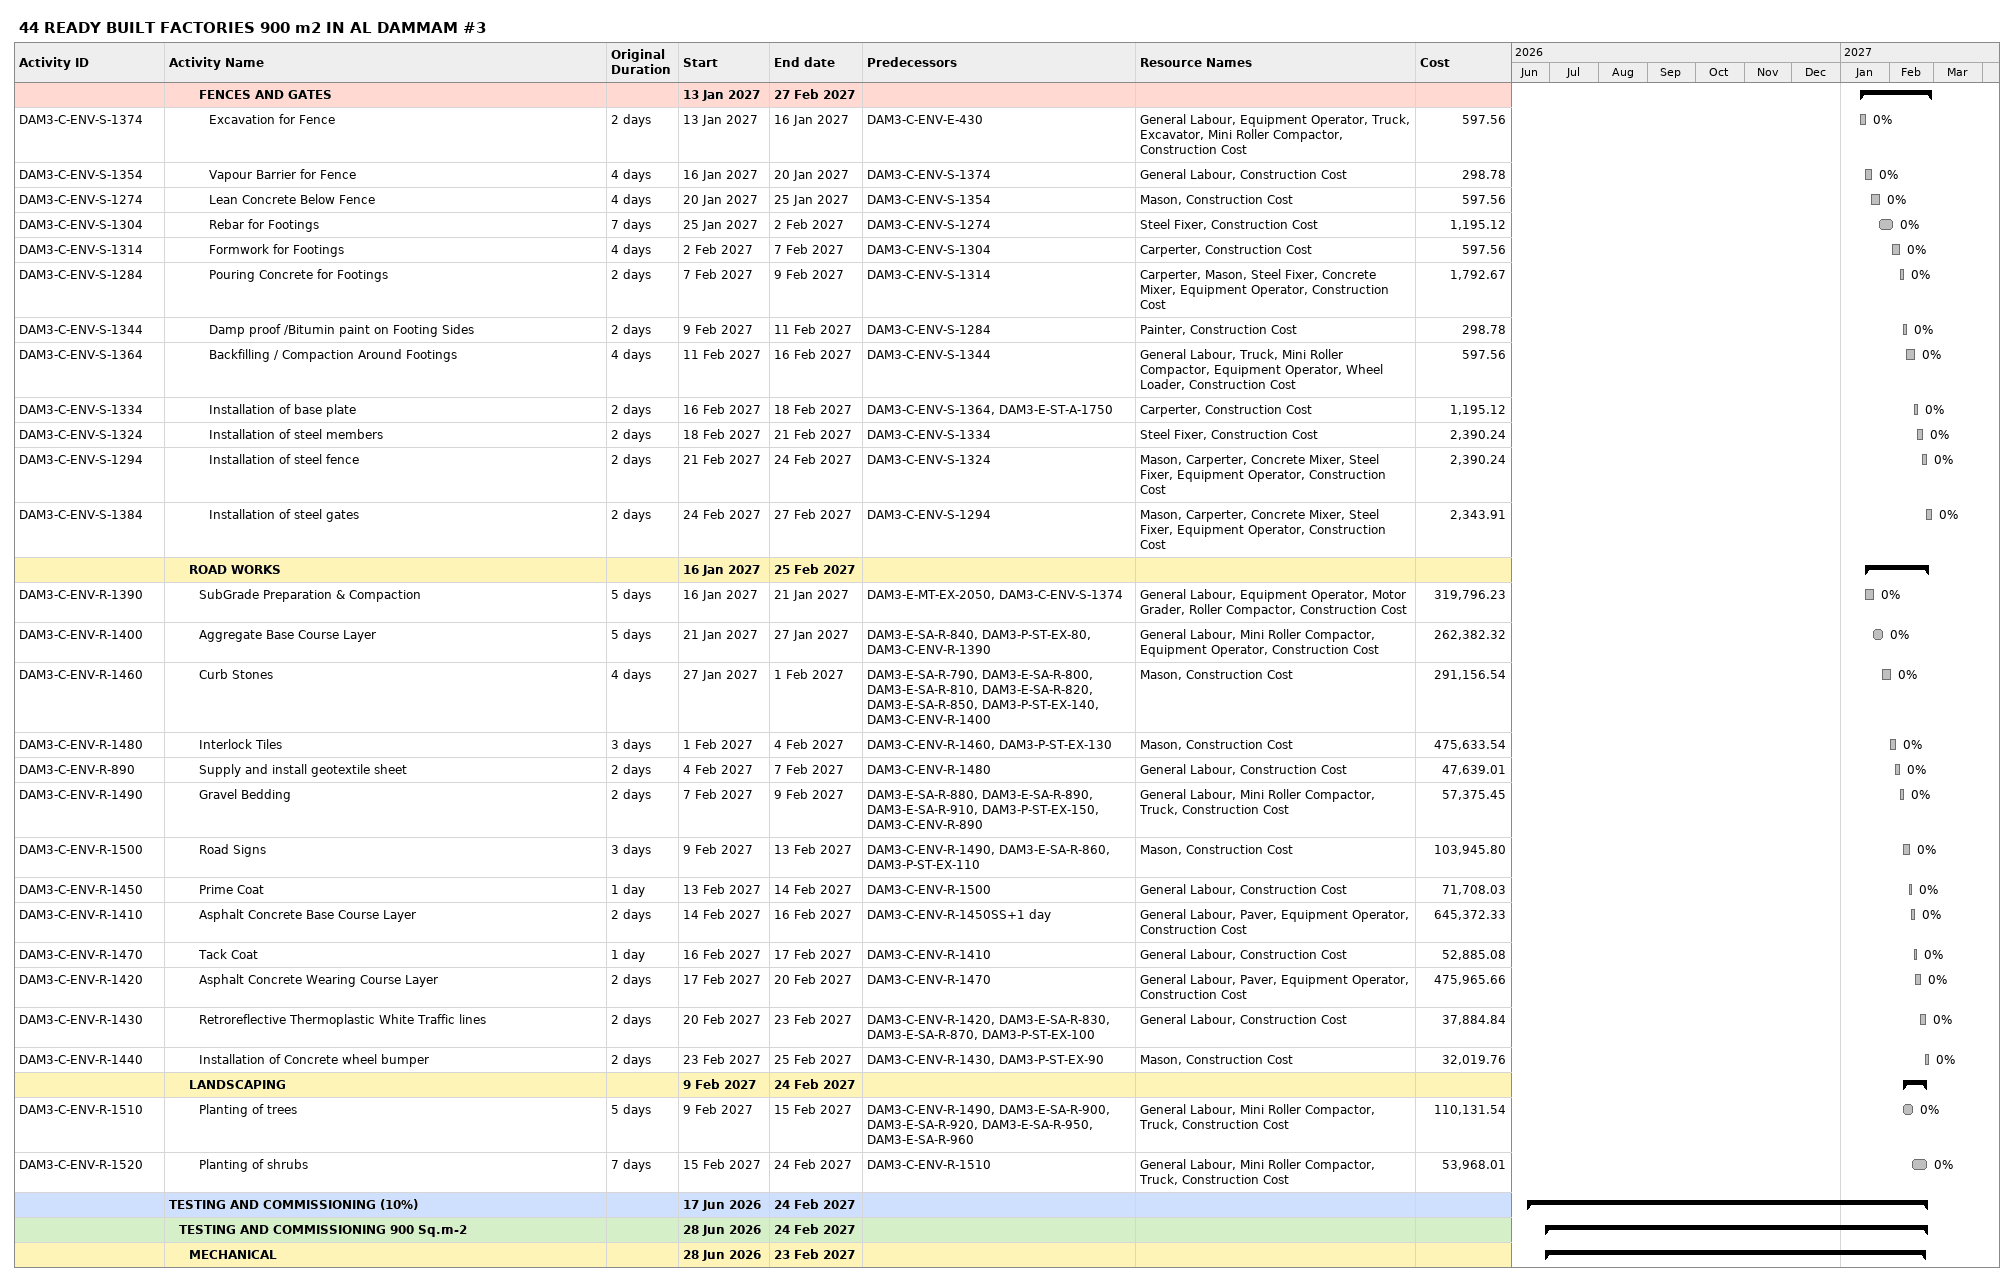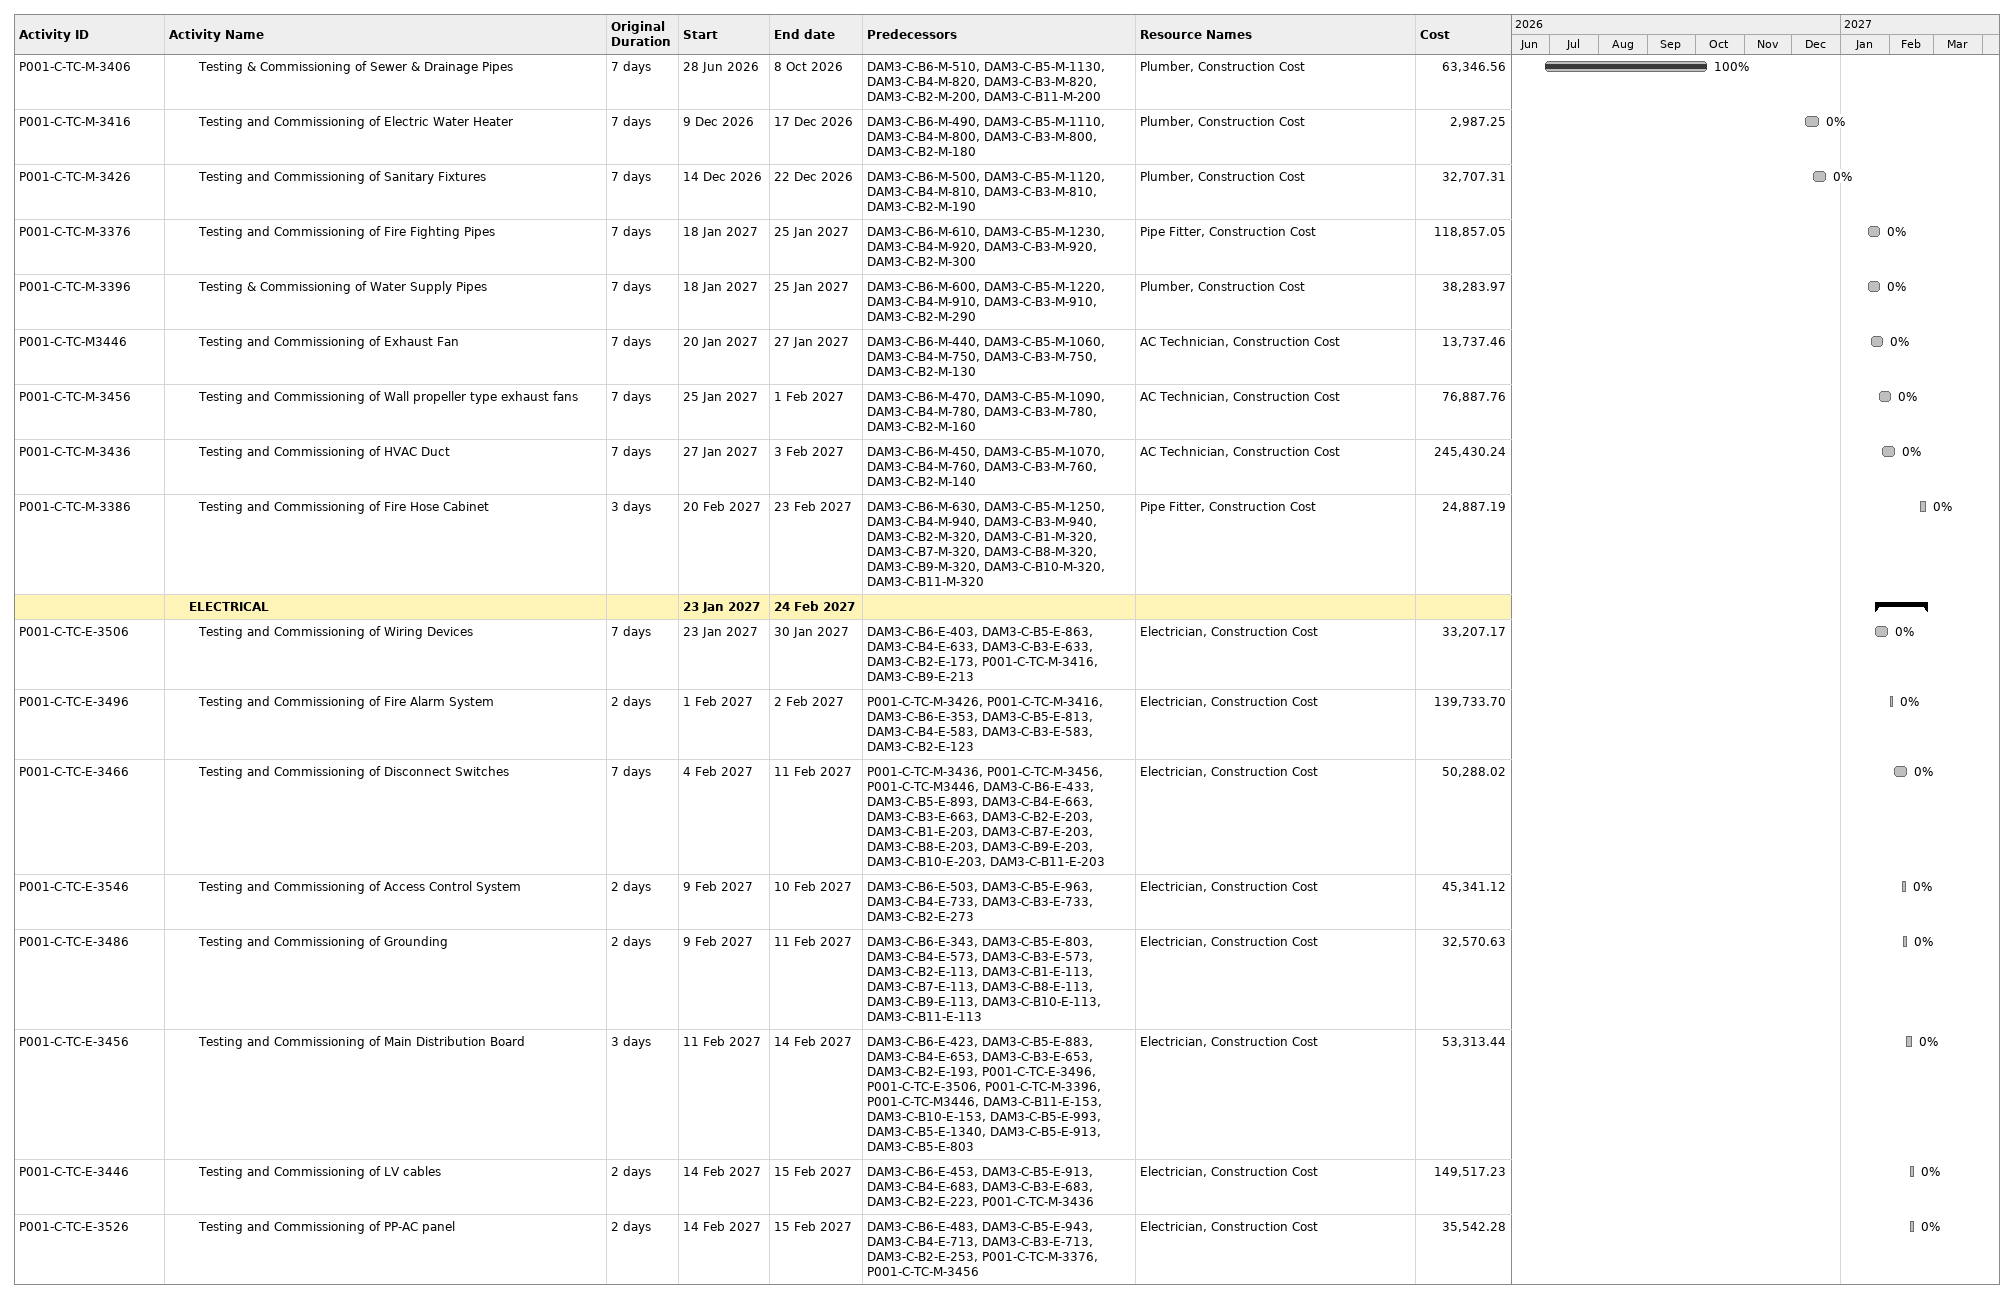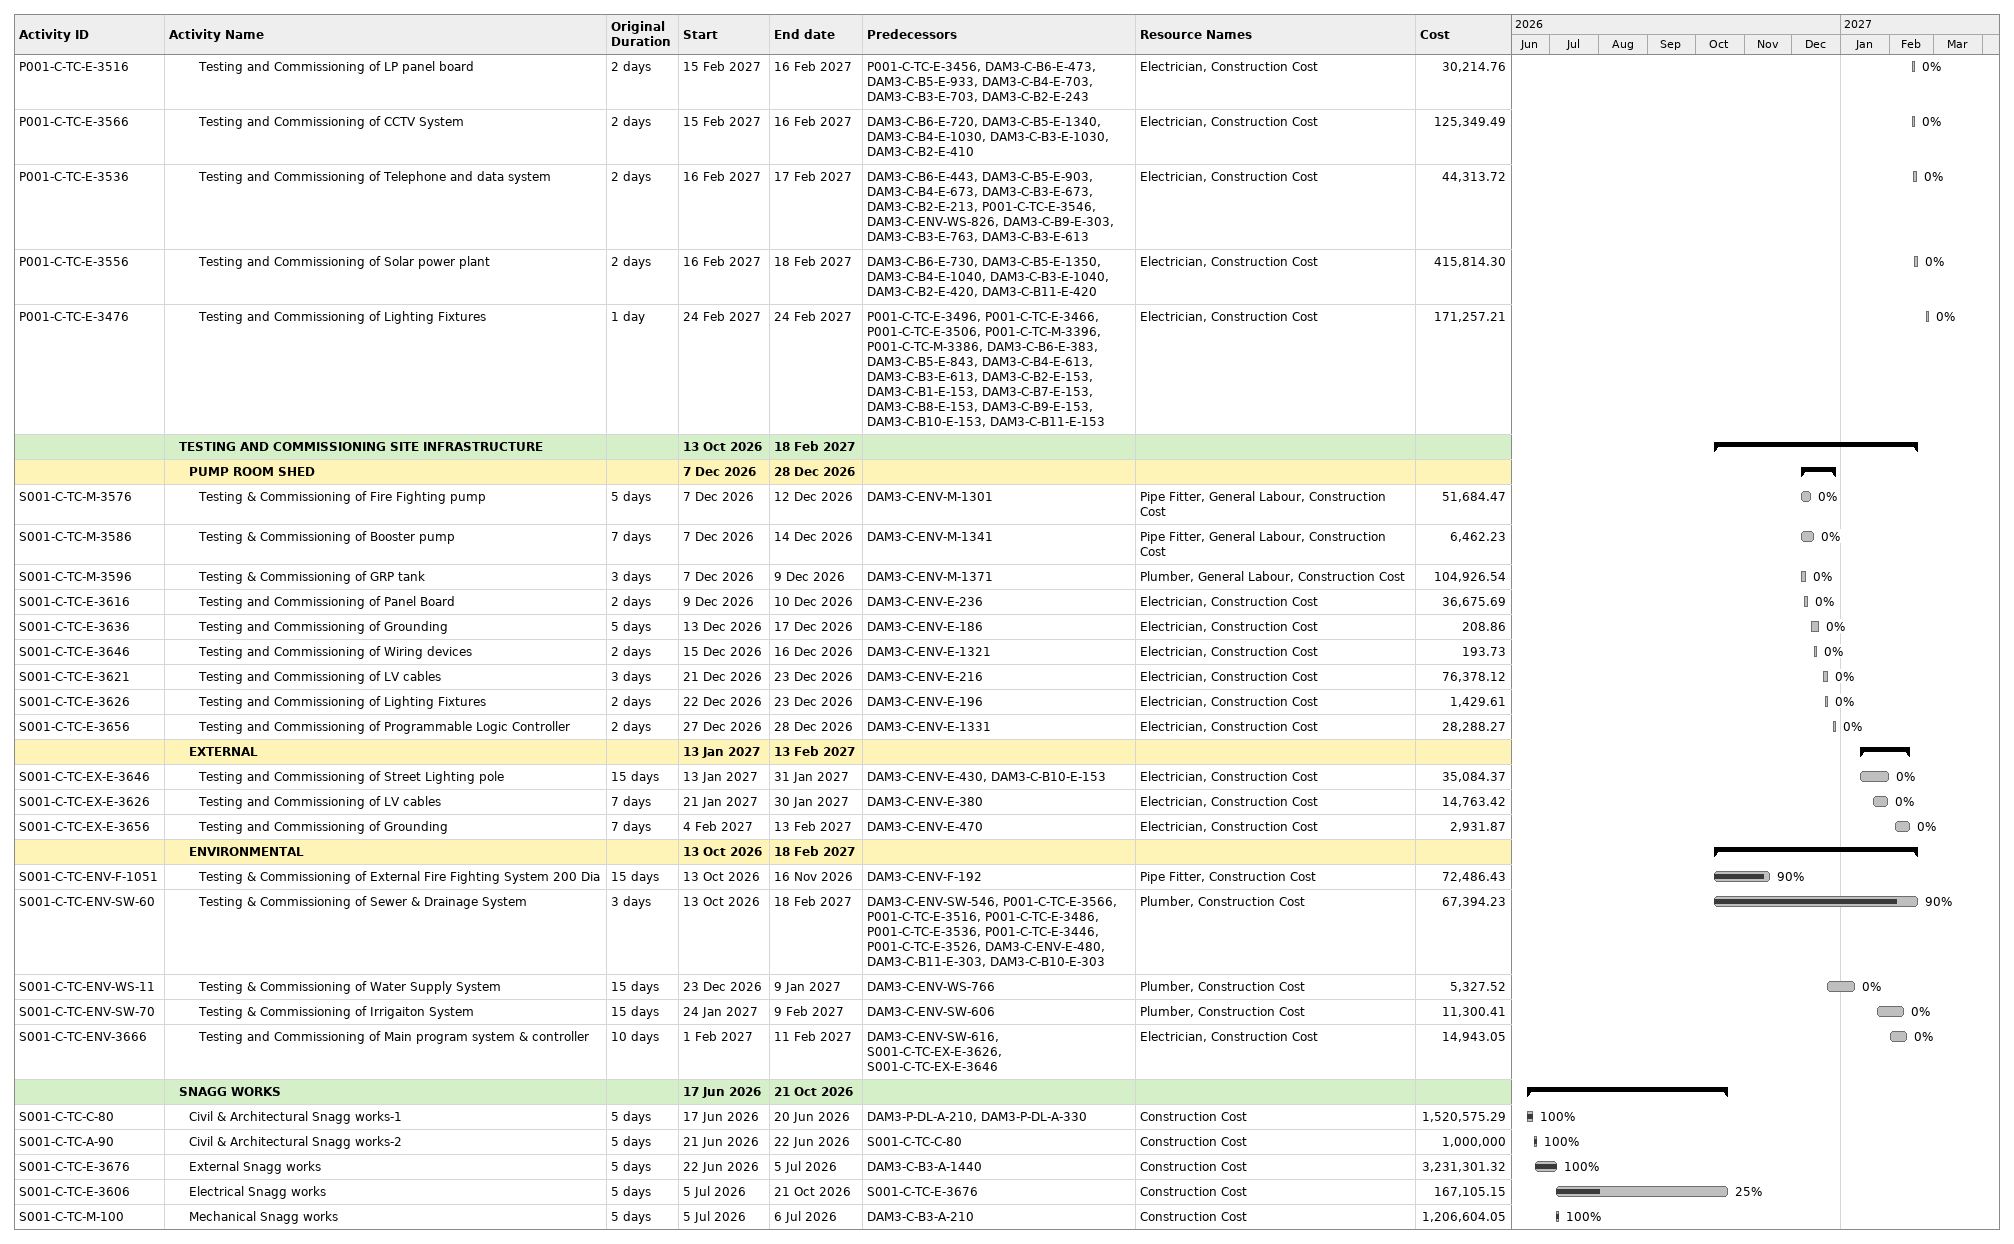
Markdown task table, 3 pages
44 READY BUILT FACTORIES 900 m2 IN AL DAMMAM #3

| ID | Level | Task | Original duration | Start | Finish | Predecessors | Resources | % complete | Cost |
|---|---|---|---|---|---|---|---|---|---|
|  | 4 | **FENCES AND GATES** |  | 2027-01-13 | 2027-02-27 |  |  |  |  |
| DAM3-C-ENV-S-1374 | 5 | Excavation for Fence | 2d | 2027-01-13 | 2027-01-16 | DAM3-C-ENV-E-430 | General Labour, Equipment Operator, Truck, Excavator, Mini Roller Compactor, Construction Cost | 0 | 597.56 |
| DAM3-C-ENV-S-1354 | 5 | Vapour Barrier for Fence | 4d | 2027-01-16 | 2027-01-20 | DAM3-C-ENV-S-1374 | General Labour, Construction Cost | 0 | 298.78 |
| DAM3-C-ENV-S-1274 | 5 | Lean Concrete Below Fence | 4d | 2027-01-20 | 2027-01-25 | DAM3-C-ENV-S-1354 | Mason, Construction Cost | 0 | 597.56 |
| DAM3-C-ENV-S-1304 | 5 | Rebar for Footings | 7d | 2027-01-25 | 2027-02-02 | DAM3-C-ENV-S-1274 | Steel Fixer, Construction Cost | 0 | 1195.12 |
| DAM3-C-ENV-S-1314 | 5 | Formwork for Footings | 4d | 2027-02-02 | 2027-02-07 | DAM3-C-ENV-S-1304 | Carperter, Construction Cost | 0 | 597.56 |
| DAM3-C-ENV-S-1284 | 5 | Pouring Concrete for Footings | 2d | 2027-02-07 | 2027-02-09 | DAM3-C-ENV-S-1314 | Carperter, Mason, Steel Fixer, Concrete Mixer, Equipment Operator, Construction Cost | 0 | 1792.67 |
| DAM3-C-ENV-S-1344 | 5 | Damp proof /Bitumin paint on Footing Sides | 2d | 2027-02-09 | 2027-02-11 | DAM3-C-ENV-S-1284 | Painter, Construction Cost | 0 | 298.78 |
| DAM3-C-ENV-S-1364 | 5 | Backfilling / Compaction Around Footings | 4d | 2027-02-11 | 2027-02-16 | DAM3-C-ENV-S-1344 | General Labour, Truck, Mini Roller Compactor, Equipment Operator, Wheel Loader, Construction Cost | 0 | 597.56 |
| DAM3-C-ENV-S-1334 | 5 | Installation of base plate | 2d | 2027-02-16 | 2027-02-18 | DAM3-C-ENV-S-1364, DAM3-E-ST-A-1750 | Carperter, Construction Cost | 0 | 1195.12 |
| DAM3-C-ENV-S-1324 | 5 | Installation of steel members | 2d | 2027-02-18 | 2027-02-21 | DAM3-C-ENV-S-1334 | Steel Fixer, Construction Cost | 0 | 2390.24 |
| DAM3-C-ENV-S-1294 | 5 | Installation of steel fence | 2d | 2027-02-21 | 2027-02-24 | DAM3-C-ENV-S-1324 | Mason, Carperter, Concrete Mixer, Steel Fixer, Equipment Operator, Construction Cost | 0 | 2390.24 |
| DAM3-C-ENV-S-1384 | 5 | Installation of steel gates | 2d | 2027-02-24 | 2027-02-27 | DAM3-C-ENV-S-1294 | Mason, Carperter, Concrete Mixer, Steel Fixer, Equipment Operator, Construction Cost | 0 | 2343.91 |
|  | 3 | **ROAD WORKS** |  | 2027-01-16 | 2027-02-25 |  |  |  |  |
| DAM3-C-ENV-R-1390 | 4 | SubGrade Preparation & Compaction | 5d | 2027-01-16 | 2027-01-21 | DAM3-E-MT-EX-2050, DAM3-C-ENV-S-1374 | General Labour, Equipment Operator, Motor Grader, Roller Compactor, Construction Cost | 0 | 319796.23 |
| DAM3-C-ENV-R-1400 | 4 | Aggregate Base Course Layer | 5d | 2027-01-21 | 2027-01-27 | DAM3-E-SA-R-840, DAM3-P-ST-EX-80, DAM3-C-ENV-R-1390 | General Labour, Mini Roller Compactor, Equipment Operator, Construction Cost | 0 | 262382.32 |
| DAM3-C-ENV-R-1460 | 4 | Curb Stones | 4d | 2027-01-27 | 2027-02-01 | DAM3-E-SA-R-790, DAM3-E-SA-R-800, DAM3-E-SA-R-810, DAM3-E-SA-R-820, DAM3-E-SA-R-850, DAM3-P-ST-EX-140, DAM3-C-ENV-R-1400 | Mason, Construction Cost | 0 | 291156.54 |
| DAM3-C-ENV-R-1480 | 4 | Interlock Tiles | 3d | 2027-02-01 | 2027-02-04 | DAM3-C-ENV-R-1460, DAM3-P-ST-EX-130 | Mason, Construction Cost | 0 | 475633.54 |
| DAM3-C-ENV-R-890 | 4 | Supply and install geotextile sheet | 2d | 2027-02-04 | 2027-02-07 | DAM3-C-ENV-R-1480 | General Labour, Construction Cost | 0 | 47639.01 |
| DAM3-C-ENV-R-1490 | 4 | Gravel Bedding | 2d | 2027-02-07 | 2027-02-09 | DAM3-E-SA-R-880, DAM3-E-SA-R-890, DAM3-E-SA-R-910, DAM3-P-ST-EX-150, DAM3-C-ENV-R-890 | General Labour, Mini Roller Compactor, Truck, Construction Cost | 0 | 57375.45 |
| DAM3-C-ENV-R-1500 | 4 | Road Signs | 3d | 2027-02-09 | 2027-02-13 | DAM3-C-ENV-R-1490, DAM3-E-SA-R-860, DAM3-P-ST-EX-110 | Mason, Construction Cost | 0 | 103945.80 |
| DAM3-C-ENV-R-1450 | 4 | Prime Coat | 1d | 2027-02-13 | 2027-02-14 | DAM3-C-ENV-R-1500 | General Labour, Construction Cost | 0 | 71708.03 |
| DAM3-C-ENV-R-1410 | 4 | Asphalt Concrete Base Course Layer | 2d | 2027-02-14 | 2027-02-16 | DAM3-C-ENV-R-1450SS+1d | General Labour, Paver, Equipment Operator, Construction Cost | 0 | 645372.33 |
| DAM3-C-ENV-R-1470 | 4 | Tack Coat | 1d | 2027-02-16 | 2027-02-17 | DAM3-C-ENV-R-1410 | General Labour, Construction Cost | 0 | 52885.08 |
| DAM3-C-ENV-R-1420 | 4 | Asphalt Concrete Wearing Course Layer | 2d | 2027-02-17 | 2027-02-20 | DAM3-C-ENV-R-1470 | General Labour, Paver, Equipment Operator, Construction Cost | 0 | 475965.66 |
| DAM3-C-ENV-R-1430 | 4 | Retroreflective Thermoplastic White Traffic lines | 2d | 2027-02-20 | 2027-02-23 | DAM3-C-ENV-R-1420, DAM3-E-SA-R-830, DAM3-E-SA-R-870, DAM3-P-ST-EX-100 | General Labour, Construction Cost | 0 | 37884.84 |
| DAM3-C-ENV-R-1440 | 4 | Installation of Concrete wheel bumper | 2d | 2027-02-23 | 2027-02-25 | DAM3-C-ENV-R-1430, DAM3-P-ST-EX-90 | Mason, Construction Cost | 0 | 32019.76 |
|  | 3 | **LANDSCAPING** |  | 2027-02-09 | 2027-02-24 |  |  |  |  |
| DAM3-C-ENV-R-1510 | 4 | Planting of trees | 5d | 2027-02-09 | 2027-02-15 | DAM3-C-ENV-R-1490, DAM3-E-SA-R-900, DAM3-E-SA-R-920, DAM3-E-SA-R-950, DAM3-E-SA-R-960 | General Labour, Mini Roller Compactor, Truck, Construction Cost | 0 | 110131.54 |
| DAM3-C-ENV-R-1520 | 4 | Planting of shrubs | 7d | 2027-02-15 | 2027-02-24 | DAM3-C-ENV-R-1510 | General Labour, Mini Roller Compactor, Truck, Construction Cost | 0 | 53968.01 |
|  | 1 | **TESTING AND COMMISSIONING (10%)** |  | 2026-06-17 | 2027-02-24 |  |  |  |  |
|  | 2 | **TESTING AND COMMISSIONING 900 Sq.m-2** |  | 2026-06-28 | 2027-02-24 |  |  |  |  |
|  | 3 | **MECHANICAL** |  | 2026-06-28 | 2027-02-23 |  |  |  |  |
| P001-C-TC-M-3406 | 4 | Testing & Commissioning of Sewer & Drainage Pipes | 7d | 2026-06-28 | 2026-10-08 | DAM3-C-B6-M-510, DAM3-C-B5-M-1130, DAM3-C-B4-M-820, DAM3-C-B3-M-820, DAM3-C-B2-M-200, DAM3-C-B11-M-200 | Plumber, Construction Cost | 100 | 63346.56 |
| P001-C-TC-M-3416 | 4 | Testing and Commissioning of Electric Water Heater | 7d | 2026-12-09 | 2026-12-17 | DAM3-C-B6-M-490, DAM3-C-B5-M-1110, DAM3-C-B4-M-800, DAM3-C-B3-M-800, DAM3-C-B2-M-180 | Plumber, Construction Cost | 0 | 2987.25 |
| P001-C-TC-M-3426 | 4 | Testing and Commissioning of Sanitary Fixtures | 7d | 2026-12-14 | 2026-12-22 | DAM3-C-B6-M-500, DAM3-C-B5-M-1120, DAM3-C-B4-M-810, DAM3-C-B3-M-810, DAM3-C-B2-M-190 | Plumber, Construction Cost | 0 | 32707.31 |
| P001-C-TC-M-3376 | 4 | Testing and Commissioning of Fire Fighting Pipes | 7d | 2027-01-18 | 2027-01-25 | DAM3-C-B6-M-610, DAM3-C-B5-M-1230, DAM3-C-B4-M-920, DAM3-C-B3-M-920, DAM3-C-B2-M-300 | Pipe Fitter, Construction Cost | 0 | 118857.05 |
| P001-C-TC-M-3396 | 4 | Testing & Commissioning of Water Supply Pipes | 7d | 2027-01-18 | 2027-01-25 | DAM3-C-B6-M-600, DAM3-C-B5-M-1220, DAM3-C-B4-M-910, DAM3-C-B3-M-910, DAM3-C-B2-M-290 | Plumber, Construction Cost | 0 | 38283.97 |
| P001-C-TC-M3446 | 4 | Testing and Commissioning of Exhaust Fan | 7d | 2027-01-20 | 2027-01-27 | DAM3-C-B6-M-440, DAM3-C-B5-M-1060, DAM3-C-B4-M-750, DAM3-C-B3-M-750, DAM3-C-B2-M-130 | AC Technician, Construction Cost | 0 | 13737.46 |
| P001-C-TC-M-3456 | 4 | Testing and Commissioning of Wall propeller type exhaust fans | 7d | 2027-01-25 | 2027-02-01 | DAM3-C-B6-M-470, DAM3-C-B5-M-1090, DAM3-C-B4-M-780, DAM3-C-B3-M-780, DAM3-C-B2-M-160 | AC Technician, Construction Cost | 0 | 76887.76 |
| P001-C-TC-M-3436 | 4 | Testing and Commissioning of HVAC Duct | 7d | 2027-01-27 | 2027-02-03 | DAM3-C-B6-M-450, DAM3-C-B5-M-1070, DAM3-C-B4-M-760, DAM3-C-B3-M-760, DAM3-C-B2-M-140 | AC Technician, Construction Cost | 0 | 245430.24 |
| P001-C-TC-M-3386 | 4 | Testing and Commissioning of Fire Hose Cabinet | 3d | 2027-02-20 | 2027-02-23 | DAM3-C-B6-M-630, DAM3-C-B5-M-1250, DAM3-C-B4-M-940, DAM3-C-B3-M-940, DAM3-C-B2-M-320, DAM3-C-B1-M-320, DAM3-C-B7-M-320, DAM3-C-B8-M-320, DAM3-C-B9-M-320, DAM3-C-B10-M-320, DAM3-C-B11-M-320 | Pipe Fitter, Construction Cost | 0 | 24887.19 |
|  | 3 | **ELECTRICAL** |  | 2027-01-23 | 2027-02-24 |  |  |  |  |
| P001-C-TC-E-3506 | 4 | Testing and Commissioning of Wiring Devices | 7d | 2027-01-23 | 2027-01-30 | DAM3-C-B6-E-403, DAM3-C-B5-E-863, DAM3-C-B4-E-633, DAM3-C-B3-E-633, DAM3-C-B2-E-173, P001-C-TC-M-3416, DAM3-C-B9-E-213 | Electrician, Construction Cost | 0 | 33207.17 |
| P001-C-TC-E-3496 | 4 | Testing and Commissioning of Fire Alarm System | 2d | 2027-02-01 | 2027-02-02 | P001-C-TC-M-3426, P001-C-TC-M-3416, DAM3-C-B6-E-353, DAM3-C-B5-E-813, DAM3-C-B4-E-583, DAM3-C-B3-E-583, DAM3-C-B2-E-123 | Electrician, Construction Cost | 0 | 139733.70 |
| P001-C-TC-E-3466 | 4 | Testing and Commissioning of Disconnect Switches | 7d | 2027-02-04 | 2027-02-11 | P001-C-TC-M-3436, P001-C-TC-M-3456, P001-C-TC-M3446, DAM3-C-B6-E-433, DAM3-C-B5-E-893, DAM3-C-B4-E-663, DAM3-C-B3-E-663, DAM3-C-B2-E-203, DAM3-C-B1-E-203, DAM3-C-B7-E-203, DAM3-C-B8-E-203, DAM3-C-B9-E-203, DAM3-C-B10-E-203, DAM3-C-B11-E-203 | Electrician, Construction Cost | 0 | 50288.02 |
| P001-C-TC-E-3546 | 4 | Testing and Commissioning of Access Control System | 2d | 2027-02-09 | 2027-02-10 | DAM3-C-B6-E-503, DAM3-C-B5-E-963, DAM3-C-B4-E-733, DAM3-C-B3-E-733, DAM3-C-B2-E-273 | Electrician, Construction Cost | 0 | 45341.12 |
| P001-C-TC-E-3486 | 4 | Testing and Commissioning of Grounding | 2d | 2027-02-09 | 2027-02-11 | DAM3-C-B6-E-343, DAM3-C-B5-E-803, DAM3-C-B4-E-573, DAM3-C-B3-E-573, DAM3-C-B2-E-113, DAM3-C-B1-E-113, DAM3-C-B7-E-113, DAM3-C-B8-E-113, DAM3-C-B9-E-113, DAM3-C-B10-E-113, DAM3-C-B11-E-113 | Electrician, Construction Cost | 0 | 32570.63 |
| P001-C-TC-E-3456 | 4 | Testing and Commissioning of Main Distribution Board | 3d | 2027-02-11 | 2027-02-14 | DAM3-C-B6-E-423, DAM3-C-B5-E-883, DAM3-C-B4-E-653, DAM3-C-B3-E-653, DAM3-C-B2-E-193, P001-C-TC-E-3496, P001-C-TC-E-3506, P001-C-TC-M-3396, P001-C-TC-M3446, DAM3-C-B11-E-153, DAM3-C-B10-E-153, DAM3-C-B5-E-993, DAM3-C-B5-E-1340, DAM3-C-B5-E-913, DAM3-C-B5-E-803 | Electrician, Construction Cost | 0 | 53313.44 |
| P001-C-TC-E-3446 | 4 | Testing and Commissioning of LV cables | 2d | 2027-02-14 | 2027-02-15 | DAM3-C-B6-E-453, DAM3-C-B5-E-913, DAM3-C-B4-E-683, DAM3-C-B3-E-683, DAM3-C-B2-E-223, P001-C-TC-M-3436 | Electrician, Construction Cost | 0 | 149517.23 |
| P001-C-TC-E-3526 | 4 | Testing and Commissioning of PP-AC panel | 2d | 2027-02-14 | 2027-02-15 | DAM3-C-B6-E-483, DAM3-C-B5-E-943, DAM3-C-B4-E-713, DAM3-C-B3-E-713, DAM3-C-B2-E-253, P001-C-TC-M-3376, P001-C-TC-M-3456 | Electrician, Construction Cost | 0 | 35542.28 |
| P001-C-TC-E-3516 | 4 | Testing and Commissioning of LP panel board | 2d | 2027-02-15 | 2027-02-16 | P001-C-TC-E-3456, DAM3-C-B6-E-473, DAM3-C-B5-E-933, DAM3-C-B4-E-703, DAM3-C-B3-E-703, DAM3-C-B2-E-243 | Electrician, Construction Cost | 0 | 30214.76 |
| P001-C-TC-E-3566 | 4 | Testing and Commissioning of CCTV System | 2d | 2027-02-15 | 2027-02-16 | DAM3-C-B6-E-720, DAM3-C-B5-E-1340, DAM3-C-B4-E-1030, DAM3-C-B3-E-1030, DAM3-C-B2-E-410 | Electrician, Construction Cost | 0 | 125349.49 |
| P001-C-TC-E-3536 | 4 | Testing and Commissioning of Telephone and data system | 2d | 2027-02-16 | 2027-02-17 | DAM3-C-B6-E-443, DAM3-C-B5-E-903, DAM3-C-B4-E-673, DAM3-C-B3-E-673, DAM3-C-B2-E-213, P001-C-TC-E-3546, DAM3-C-ENV-WS-826, DAM3-C-B9-E-303, DAM3-C-B3-E-763, DAM3-C-B3-E-613 | Electrician, Construction Cost | 0 | 44313.72 |
| P001-C-TC-E-3556 | 4 | Testing and Commissioning of Solar power plant | 2d | 2027-02-16 | 2027-02-18 | DAM3-C-B6-E-730, DAM3-C-B5-E-1350, DAM3-C-B4-E-1040, DAM3-C-B3-E-1040, DAM3-C-B2-E-420, DAM3-C-B11-E-420 | Electrician, Construction Cost | 0 | 415814.30 |
| P001-C-TC-E-3476 | 4 | Testing and Commissioning of Lighting Fixtures | 1d | 2027-02-24 | 2027-02-24 | P001-C-TC-E-3496, P001-C-TC-E-3466, P001-C-TC-E-3506, P001-C-TC-M-3396, P001-C-TC-M-3386, DAM3-C-B6-E-383, DAM3-C-B5-E-843, DAM3-C-B4-E-613, DAM3-C-B3-E-613, DAM3-C-B2-E-153, DAM3-C-B1-E-153, DAM3-C-B7-E-153, DAM3-C-B8-E-153, DAM3-C-B9-E-153, DAM3-C-B10-E-153, DAM3-C-B11-E-153 | Electrician, Construction Cost | 0 | 171257.21 |
|  | 2 | **TESTING AND COMMISSIONING SITE INFRASTRUCTURE** |  | 2026-10-13 | 2027-02-18 |  |  |  |  |
|  | 3 | **PUMP ROOM SHED** |  | 2026-12-07 | 2026-12-28 |  |  |  |  |
| S001-C-TC-M-3576 | 4 | Testing & Commissioning of Fire Fighting pump | 5d | 2026-12-07 | 2026-12-12 | DAM3-C-ENV-M-1301 | Pipe Fitter, General Labour, Construction Cost | 0 | 51684.47 |
| S001-C-TC-M-3586 | 4 | Testing & Commissioning of Booster pump | 7d | 2026-12-07 | 2026-12-14 | DAM3-C-ENV-M-1341 | Pipe Fitter, General Labour, Construction Cost | 0 | 6462.23 |
| S001-C-TC-M-3596 | 4 | Testing & Commissioning of GRP tank | 3d | 2026-12-07 | 2026-12-09 | DAM3-C-ENV-M-1371 | Plumber, General Labour, Construction Cost | 0 | 104926.54 |
| S001-C-TC-E-3616 | 4 | Testing and Commissioning of Panel Board | 2d | 2026-12-09 | 2026-12-10 | DAM3-C-ENV-E-236 | Electrician, Construction Cost | 0 | 36675.69 |
| S001-C-TC-E-3636 | 4 | Testing and Commissioning of Grounding | 5d | 2026-12-13 | 2026-12-17 | DAM3-C-ENV-E-186 | Electrician, Construction Cost | 0 | 208.86 |
| S001-C-TC-E-3646 | 4 | Testing and Commissioning of Wiring devices | 2d | 2026-12-15 | 2026-12-16 | DAM3-C-ENV-E-1321 | Electrician, Construction Cost | 0 | 193.73 |
| S001-C-TC-E-3621 | 4 | Testing and Commissioning of LV cables | 3d | 2026-12-21 | 2026-12-23 | DAM3-C-ENV-E-216 | Electrician, Construction Cost | 0 | 76378.12 |
| S001-C-TC-E-3626 | 4 | Testing and Commissioning of Lighting Fixtures | 2d | 2026-12-22 | 2026-12-23 | DAM3-C-ENV-E-196 | Electrician, Construction Cost | 0 | 1429.61 |
| S001-C-TC-E-3656 | 4 | Testing and Commissioning of Programmable Logic Controller | 2d | 2026-12-27 | 2026-12-28 | DAM3-C-ENV-E-1331 | Electrician, Construction Cost | 0 | 28288.27 |
|  | 3 | **EXTERNAL** |  | 2027-01-13 | 2027-02-13 |  |  |  |  |
| S001-C-TC-EX-E-3646 | 4 | Testing and Commissioning of Street Lighting pole | 15d | 2027-01-13 | 2027-01-31 | DAM3-C-ENV-E-430, DAM3-C-B10-E-153 | Electrician, Construction Cost | 0 | 35084.37 |
| S001-C-TC-EX-E-3626 | 4 | Testing and Commissioning of LV cables | 7d | 2027-01-21 | 2027-01-30 | DAM3-C-ENV-E-380 | Electrician, Construction Cost | 0 | 14763.42 |
| S001-C-TC-EX-E-3656 | 4 | Testing and Commissioning of Grounding | 7d | 2027-02-04 | 2027-02-13 | DAM3-C-ENV-E-470 | Electrician, Construction Cost | 0 | 2931.87 |
|  | 3 | **ENVIRONMENTAL** |  | 2026-10-13 | 2027-02-18 |  |  |  |  |
| S001-C-TC-ENV-F-1051 | 4 | Testing & Commissioning of External Fire Fighting System 200 Dia | 15d | 2026-10-13 | 2026-11-16 | DAM3-C-ENV-F-192 | Pipe Fitter, Construction Cost | 90 | 72486.43 |
| S001-C-TC-ENV-SW-60 | 4 | Testing & Commissioning of Sewer & Drainage System | 3d | 2026-10-13 | 2027-02-18 | DAM3-C-ENV-SW-546, P001-C-TC-E-3566, P001-C-TC-E-3516, P001-C-TC-E-3486, P001-C-TC-E-3536, P001-C-TC-E-3446, P001-C-TC-E-3526, DAM3-C-ENV-E-480, DAM3-C-B11-E-303, DAM3-C-B10-E-303 | Plumber, Construction Cost | 90 | 67394.23 |
| S001-C-TC-ENV-WS-11 | 4 | Testing & Commissioning of Water Supply System | 15d | 2026-12-23 | 2027-01-09 | DAM3-C-ENV-WS-766 | Plumber, Construction Cost | 0 | 5327.52 |
| S001-C-TC-ENV-SW-70 | 4 | Testing & Commissioning of Irrigaiton System | 15d | 2027-01-24 | 2027-02-09 | DAM3-C-ENV-SW-606 | Plumber, Construction Cost | 0 | 11300.41 |
| S001-C-TC-ENV-3666 | 4 | Testing and Commissioning of Main program system & controller | 10d | 2027-02-01 | 2027-02-11 | DAM3-C-ENV-SW-616, S001-C-TC-EX-E-3626, S001-C-TC-EX-E-3646 | Electrician, Construction Cost | 0 | 14943.05 |
|  | 2 | **SNAGG WORKS** |  | 2026-06-17 | 2026-10-21 |  |  |  |  |
| S001-C-TC-C-80 | 3 | Civil & Architectural Snagg works-1 | 5d | 2026-06-17 | 2026-06-20 | DAM3-P-DL-A-210, DAM3-P-DL-A-330 | Construction Cost | 100 | 1520575.29 |
| S001-C-TC-A-90 | 3 | Civil & Architectural Snagg works-2 | 5d | 2026-06-21 | 2026-06-22 | S001-C-TC-C-80 | Construction Cost | 100 | 1000000 |
| S001-C-TC-E-3676 | 3 | External Snagg works | 5d | 2026-06-22 | 2026-07-05 | DAM3-C-B3-A-1440 | Construction Cost | 100 | 3231301.32 |
| S001-C-TC-E-3606 | 3 | Electrical Snagg works | 5d | 2026-07-05 | 2026-10-21 | S001-C-TC-E-3676 | Construction Cost | 25 | 167105.15 |
| S001-C-TC-M-100 | 3 | Mechanical Snagg works | 5d | 2026-07-05 | 2026-07-06 | DAM3-C-B3-A-210 | Construction Cost | 100 | 1206604.05 |
